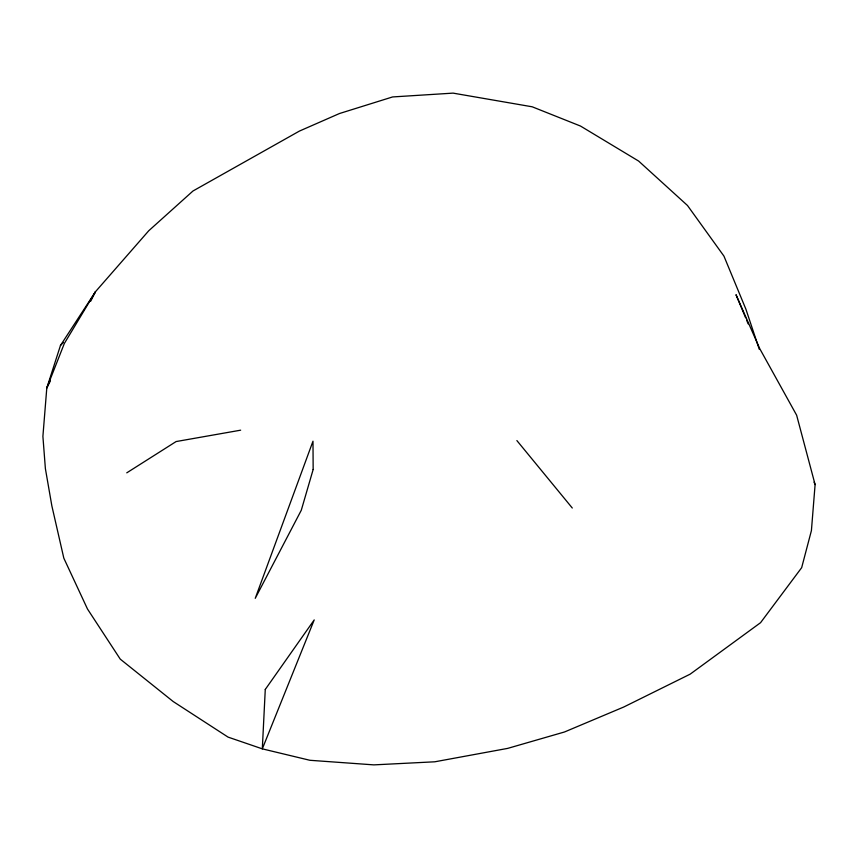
<?xml version="1.0" encoding="UTF-8"?>
<svg xmlns="http://www.w3.org/2000/svg" width="858" height="858" viewBox="0 0 858 858"><rect width="100%" height="100%" fill="white"/><g stroke="black" fill="none" stroke-linecap="round" stroke-linejoin="round"><path stroke-width="1.29" d="M745.634 317.825L736.003 294.691L759.813 348.777L796.632 415.197L815.1 484.598L811.411 530.609L801.662 567.685L760.553 622.694L690.132 674.173L623.712 707.035L564.467 731.992L507.668 748.39L434.791 761.797L373.884 764.875L309.91 760.285L262.312 748.852L228.056 737.108L173.219 701.554L120.249 659.126L87.495 609.019L63.824 558.161L51.845 505.823L45.388 468.64L42.9 436.368L46.793 388.02L60.457 345.495L95.495 291.688L148.756 230.748L192.986 190.991L299.41 131.081L339.478 113.524L392.589 96.943L453.078 93.125L532.207 106.8L580.501 126.051L638.631 161.068L687.494 205.502L723.938 256.102L745.945 309.298L759.276 349.324M50.407 380.877L46.793 388.02L64.339 343.49L95.495 291.688L90.691 301.201M60.457 345.495L63.299 342.46M126.759 472.844L176.105 441.559L240.658 430.18M516.881 440.572L572.286 508.022M814.06 482.132L815.1 484.598M746.653 320.27L748.176 323.916M265.272 689.457L262.312 748.852L314.21 619.916L265.272 689.457M313.159 469.487L301.276 510.263L255.244 598.326L312.988 441.194L313.159 469.487"/></g></svg>
